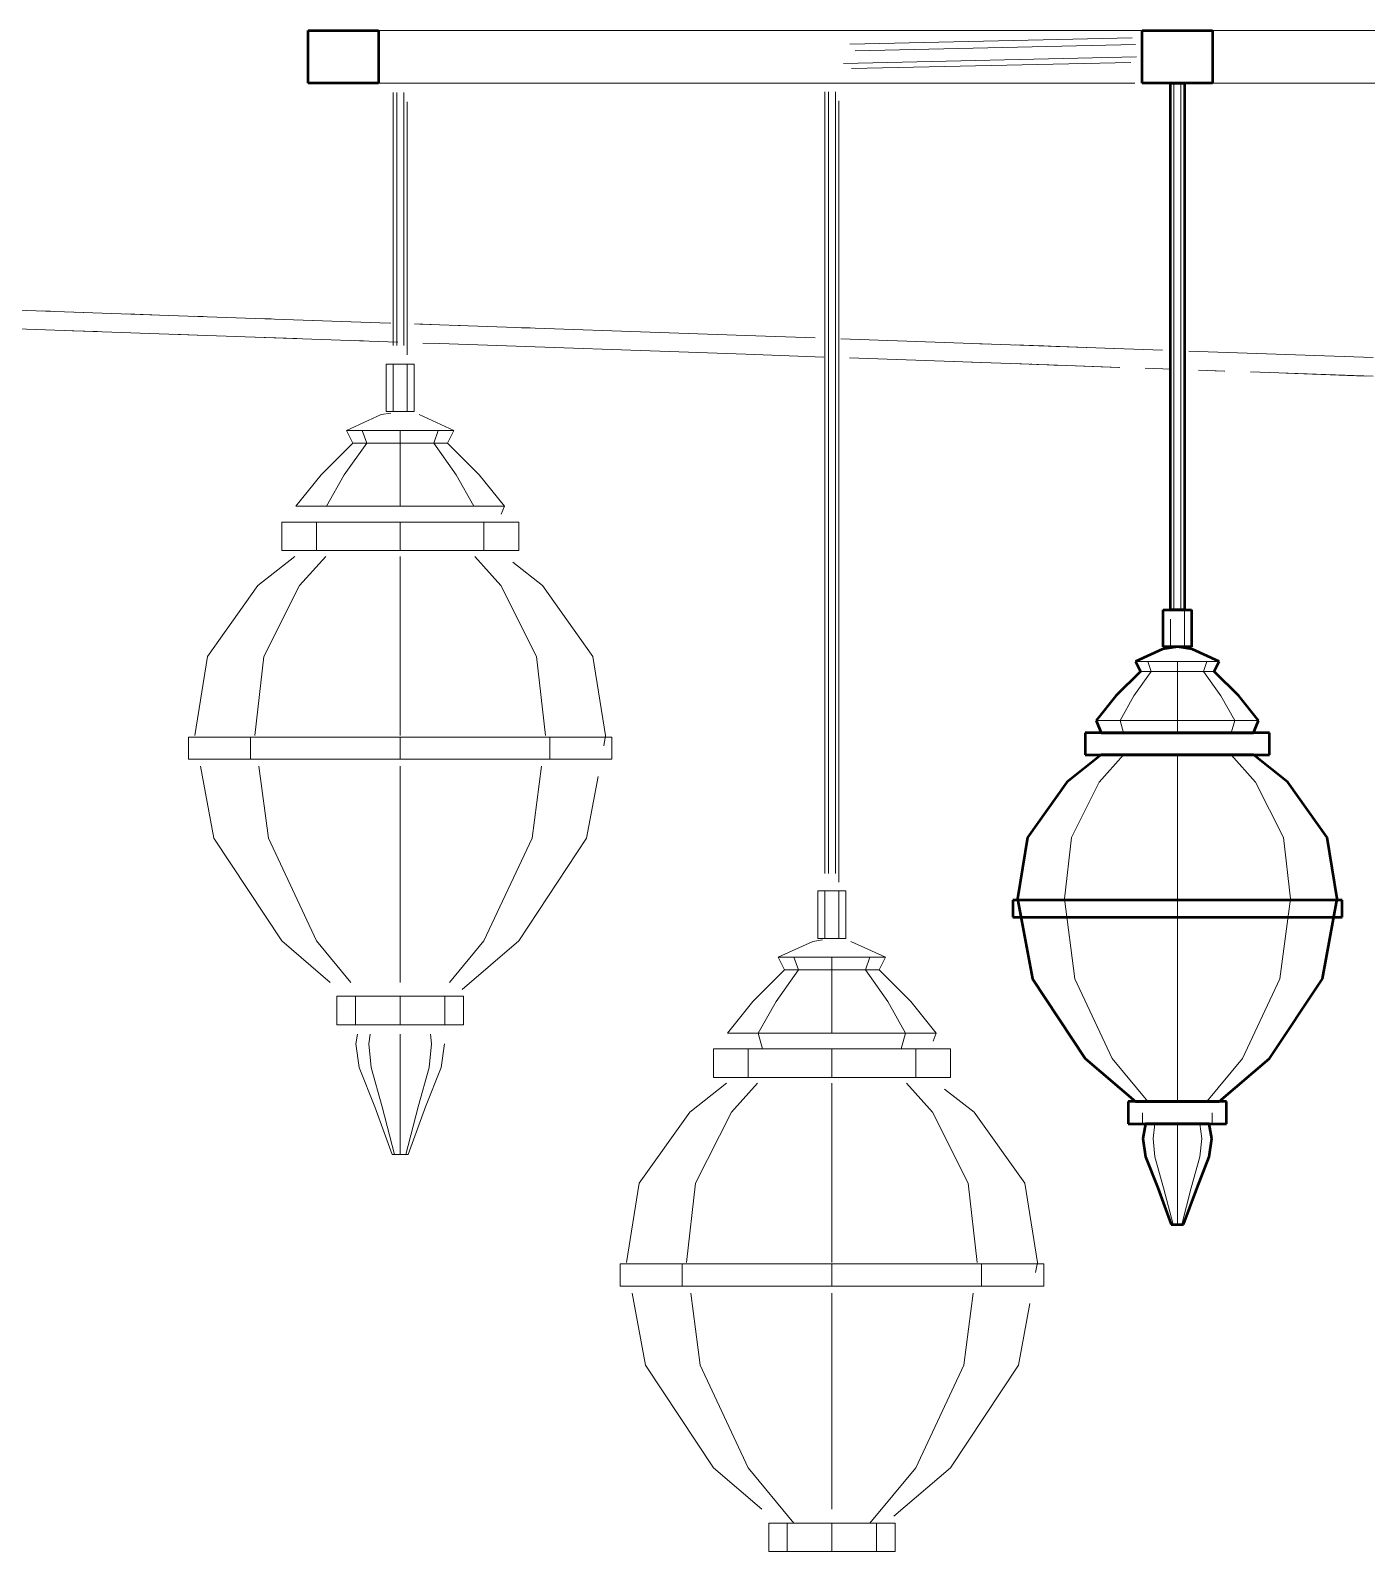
# Model space of a CAD drawing. Header units: metres. Extents: x 10 to 831, y 10 to 584.
# Drawn here: x 144.87 to 175.31, y 237.34 to 271.99 of the extents above; entities that cross this region are included whole.
import ezdxf

# ---------------------------------------------------------------- set-up
doc = ezdxf.new("R2010")
doc.units = ezdxf.units.M
doc.layers.add('CUT', color=7, linetype='Continuous', lineweight=50)
doc.layers.add('VIS', color=8, linetype='Continuous', lineweight=13)

msp = doc.modelspace()

# ---------------------------------------------------------------- linework, layer by layer
at = {"layer": 'CUT'}
for p, q in [((151.2, 270.7868), (151.2, 271.9868)), ((151.2, 271.9868), (152.8, 271.9868)), ((152.8, 271.9868), (152.8, 270.7868)), ((170.2, 270.7868), (170.2, 271.9868)), ((170.2, 271.9868), (171.8, 271.9868)), ((171.8, 271.9868), (171.8, 270.7868)), ((152.8, 270.7868), (151.2, 270.7868)), ((171.8, 270.7868), (170.2, 270.7868)), ((170.84, 258.7868), (170.84, 270.7868)), ((170.84, 270.7868), (171, 270.7868)), ((171, 270.7868), (171.08, 270.7868)), ((171.08, 270.7868), (171.16, 270.7868)), ((171.16, 270.7868), (171.16, 258.7868)), ((170.68, 257.9468), (170.68, 258.7868)), ((170.68, 258.7868), (171, 258.7868)), ((170.92, 258.7868), (170.84, 258.7868)), ((171, 258.7868), (170.92, 258.7868)), ((171.16, 258.7868), (171, 258.7868)), ((171, 258.7868), (171.16, 258.7868)), ((171.16, 258.7868), (171.32, 258.7868)), ((171.32, 258.7868), (171.32, 257.9468)), ((170.664, 257.8908), (170.048, 257.6108)), ((171, 257.9468), (170.664, 257.8908)), ((170.84, 257.9468), (170.68, 257.9468)), ((171, 257.9468), (170.84, 257.9468)), ((171.32, 257.9468), (171, 257.9468)), ((171.336, 257.8908), (171, 257.9468)), ((171.952, 257.6108), (171.336, 257.8908)), ((170.048, 257.6108), (170.16, 257.3868)), ((171.84, 257.3868), (171.952, 257.6108)), ((170.16, 257.3868), (169.6, 256.8268)), ((172.4, 256.8268), (171.84, 257.3868)), ((169.6, 256.8268), (169.152, 256.2668)), ((172.848, 256.2668), (172.4, 256.8268)), ((169.152, 256.2668), (169.264, 255.9868)), ((172.736, 255.9868), (172.848, 256.2668)), ((171, 255.9868), (168.9, 255.9868)), ((168.9, 255.9868), (168.9, 255.4828)), ((169.264, 255.9868), (171, 255.9868)), ((171, 255.9868), (172.736, 255.9868)), ((173.1, 255.9868), (171, 255.9868)), ((173.1, 255.4828), (173.1, 255.9868)), ((169.264, 255.4828), (168.48, 254.8668)), ((168.9, 255.4828), (171, 255.4828)), ((171, 255.4828), (169.264, 255.4828)), ((171, 255.4828), (173.1, 255.4828)), ((172.736, 255.4828), (171, 255.4828)), ((173.52, 254.8668), (172.736, 255.4828)), ((168.48, 254.8668), (167.584, 253.6068)), ((174.416, 253.6068), (173.52, 254.8668)), ((167.584, 253.6068), (167.36, 252.2068)), ((174.64, 252.2068), (174.416, 253.6068)), ((171, 252.1788), (167.248, 252.1788)), ((167.248, 252.1788), (167.248, 251.7868)), ((167.36, 252.2068), (167.696, 250.3868)), ((174.752, 252.1788), (171, 252.1788)), ((174.304, 250.3868), (174.64, 252.2068)), ((174.752, 251.7868), (174.752, 252.1788)), ((167.248, 251.7868), (171, 251.7868)), ((171, 251.7868), (174.752, 251.7868)), ((167.696, 250.3868), (168.9, 248.5668)), ((173.1, 248.5668), (174.304, 250.3868)), ((168.9, 248.5668), (170.048, 247.5868)), ((171.952, 247.5868), (173.1, 248.5668)), ((171, 247.5868), (169.88, 247.5868)), ((169.88, 247.5868), (169.88, 247.0828)), ((170.048, 247.5868), (171, 247.5868)), ((171, 247.5868), (171.952, 247.5868)), ((172.12, 247.5868), (171, 247.5868)), ((172.12, 247.0828), (172.12, 247.5868)), ((169.88, 247.0828), (171, 247.0828)), ((170.272, 247.0828), (170.216, 246.7468)), ((171, 247.0828), (170.272, 247.0828)), ((171, 247.0828), (172.12, 247.0828)), ((171.728, 247.0828), (171, 247.0828)), ((171.784, 246.7468), (171.728, 247.0828)), ((170.216, 246.7468), (170.272, 246.3268)), ((171.728, 246.3268), (171.784, 246.7468)), ((170.272, 246.3268), (170.552, 245.6268)), ((171.448, 245.6268), (171.728, 246.3268)), ((170.552, 245.6268), (170.86, 244.7868)), ((171.14, 244.7868), (171.448, 245.6268)), ((170.86, 244.7868), (171, 244.7868)), ((171, 244.7868), (171.14, 244.7868))]:
    msp.add_line(p, q, dxfattribs=at)
at = {"layer": 'VIS'}
for p, q in [((151.2, 270.7868), (151.2, 271.9868)), ((151.2, 271.9868), (151.3868, 271.9868)), ((151.2, 271.9868), (152.8, 271.9868)), ((151.3868, 271.9868), (151.9456, 271.9868)), ((151.9456, 271.9868), (152.8708, 271.9868)), ((152.8, 271.9868), (152.9792, 271.9868)), ((152.8, 271.9868), (152.8, 270.7868)), ((152.8708, 271.9868), (154.1536, 271.9868)), ((152.9792, 271.9868), (153.5148, 271.9868)), ((153.5148, 271.9868), (154.402, 271.9868)), ((154.1536, 271.9868), (155.7816, 271.9868)), ((154.402, 271.9868), (155.6316, 271.9868)), ((155.6316, 271.9868), (157.1924, 271.9868)), ((155.7816, 271.9868), (157.7388, 271.9868)), ((157.1924, 271.9868), (159.0692, 271.9868)), ((157.7388, 271.9868), (159.1252, 271.9868)), ((159.0692, 271.9868), (161.244, 271.9868)), ((159.5032, 271.9868), (160.0072, 271.9868)), ((160.0072, 271.9868), (161.2856, 271.9868)), ((161.244, 271.9868), (163.6956, 271.9868)), ((161.712, 271.9868), (162.5644, 271.9868)), ((162.5644, 271.9868), (163.6616, 271.9868)), ((169.9664, 271.8188), (163.5384, 271.6752)), ((170.048, 271.664), (163.6592, 271.5212)), ((163.6956, 271.9868), (166.4004, 271.9868)), ((164.1316, 271.9868), (165.3856, 271.9868)), ((165.3856, 271.9868), (166.2352, 271.9868)), ((166.4004, 271.9868), (169.3328, 271.9868)), ((166.7448, 271.9868), (168.444, 271.9868)), ((168.444, 271.9868), (171.71, 271.9868)), ((169.3328, 271.9868), (172.464, 271.9868)), ((170.2, 270.7868), (170.2, 271.9868)), ((170.2, 271.9868), (170.2952, 271.9868)), ((170.2, 271.9868), (171.8, 271.9868)), ((170.2952, 271.9868), (170.5804, 271.9868)), ((170.5804, 271.9868), (171.0524, 271.9868)), ((171.0524, 271.9868), (171.7072, 271.9868)), ((171.7072, 271.9868), (172.538, 271.9868)), ((171.71, 271.9868), (175.152, 271.9868)), ((171.8, 271.9868), (171.8876, 271.9868)), ((171.8, 271.9868), (171.8, 270.7868)), ((171.8876, 271.9868), (172.1496, 271.9868)), ((172.1496, 271.9868), (172.5836, 271.9868)), ((172.464, 271.9868), (175.764, 271.9868)), ((172.538, 271.9868), (173.5368, 271.9868)), ((172.5836, 271.9868), (173.1852, 271.9868)), ((173.1852, 271.9868), (173.9492, 271.9868)), ((173.5368, 271.9868), (174.6944, 271.9868)), ((173.9492, 271.9868), (174.8672, 271.9868)), ((174.6944, 271.9868), (175.9992, 271.9868)), ((174.8672, 271.9868), (175.9312, 271.9868)), ((175.152, 271.9868), (177.3428, 271.9868)), ((170.072, 271.3848), (163.3956, 271.236)), ((169.9384, 271.2596), (163.5744, 271.1176)), ((152.8, 270.7868), (151.2, 270.7868)), ((151.2, 270.7868), (151.3868, 270.7868)), ((151.3868, 270.7868), (151.9456, 270.7868)), ((151.9456, 270.7868), (152.8192, 270.7868)), ((152.9792, 270.7868), (152.8, 270.7868)), ((153.5148, 270.7868), (152.9792, 270.7868)), ((154.402, 270.7868), (153.5148, 270.7868)), ((155.6316, 270.7868), (154.402, 270.7868)), ((157.1924, 270.7868), (155.6316, 270.7868)), ((159.0692, 270.7868), (157.1924, 270.7868)), ((161.244, 270.7868), (159.0692, 270.7868)), ((163.6956, 270.7868), (161.244, 270.7868)), ((166.4004, 270.7868), (163.6956, 270.7868)), ((169.3328, 270.7868), (166.4004, 270.7868)), ((170.0288, 270.7868), (169.3328, 270.7868)), ((171.8, 270.7868), (170.2, 270.7868)), ((170.2, 270.7868), (170.2952, 270.7868)), ((170.2952, 270.7868), (170.5804, 270.7868)), ((170.5804, 270.7868), (170.8756, 270.7868)), ((170.84, 258.7868), (170.84, 270.7868)), ((170.84, 270.7868), (170.92, 270.7868)), ((170.84, 270.7868), (171, 270.7868)), ((170.92, 258.7868), (170.92, 270.7868)), ((170.92, 270.7868), (171.08, 270.7868)), ((171.08, 270.7868), (171, 270.7868)), ((171.08, 258.7868), (171.08, 270.7868)), ((171.08, 270.7868), (171.16, 270.7868)), ((171.16, 270.7868), (171.08, 270.7868)), ((171.16, 270.7868), (171.16, 258.7868)), ((171.2164, 270.7868), (171.7072, 270.7868)), ((171.7072, 270.7868), (171.8112, 270.7868)), ((171.8876, 270.7868), (171.8, 270.7868)), ((172.1496, 270.7868), (171.8876, 270.7868)), ((172.5836, 270.7868), (172.1496, 270.7868)), ((173.1852, 270.7868), (172.5836, 270.7868)), ((173.9492, 270.7868), (173.1852, 270.7868)), ((174.8672, 270.7868), (173.9492, 270.7868)), ((175.9312, 270.7868), (174.8672, 270.7868)), ((153.1348, 264.8136), (153.1348, 270.5736)), ((153.2148, 264.8136), (153.2148, 270.5736)), ((153.3748, 264.8136), (153.3748, 270.5736)), ((153.4548, 270.36), (153.4548, 264.6)), ((162.97, 252.7868), (162.97, 270.5868)), ((163.05, 252.7868), (163.05, 270.5868)), ((163.21, 252.7868), (163.21, 270.5868)), ((163.29, 270.3868), (163.29, 252.5868)), ((147.3692, 265.52), (140.7292, 265.7524)), ((145.1412, 265.598), (145.3304, 265.5916)), ((145.8976, 265.5716), (146.0868, 265.5648)), ((147.0536, 265.5312), (147.6368, 265.5108)), ((153.0544, 265.3212), (147.3692, 265.52)), ((148.6088, 265.4768), (148.8032, 265.47)), ((150.1636, 265.4224), (150.358, 265.4156)), ((140.7292, 265.3244), (147.3692, 265.092)), ((145.83, 265.146), (146.3976, 265.126)), ((147.3692, 265.092), (153.244, 264.8864)), ((148.1004, 265.0664), (148.668, 265.0468)), ((151.33, 265.3816), (151.5244, 265.3748)), ((152.8848, 265.3272), (153.0792, 265.3204)), ((154.1916, 265.2812), (153.6232, 265.3012)), ((154.1916, 265.2812), (153.7416, 265.2972)), ((161.1676, 265.0372), (154.1916, 265.2812)), ((154.466, 265.2716), (154.6648, 265.2648)), ((156.056, 265.216), (156.2548, 265.2092)), ((149.9924, 265.0004), (150.9384, 264.9672)), ((152.2632, 264.9208), (152.4564, 264.914)), ((153.8128, 264.8664), (154.1916, 264.8532)), ((154.1916, 264.8532), (161.1676, 264.6092)), ((162.7452, 264.982), (161.1676, 265.0372)), ((168.2668, 264.7888), (163.3368, 264.9612)), ((166.496, 264.8508), (166.6984, 264.8436)), ((167.3052, 264.8224), (167.7096, 264.808)), ((167.7208, 264.8076), (167.6816, 264.8092)), ((167.7096, 264.808), (169.554, 264.7436)), ((167.9548, 264.7996), (167.9156, 264.8008)), ((168.1108, 264.794), (168.072, 264.7956)), ((168.2668, 264.7888), (168.228, 264.79)), ((170.6644, 264.7048), (168.2668, 264.7888)), ((152.9748, 263.3068), (152.9748, 264.3868)), ((152.9748, 264.3868), (153.0548, 264.3868)), ((153.1348, 264.3868), (152.9748, 264.3868)), ((153.1348, 263.3068), (153.1348, 264.3868)), ((153.4548, 264.3868), (153.1348, 264.3868)), ((153.4548, 263.3068), (153.4548, 264.3868)), ((153.6148, 264.3868), (153.4548, 264.3868)), ((153.6148, 264.3868), (153.6148, 263.3068)), ((161.1676, 264.6092), (162.9424, 264.5472)), ((163.534, 264.5264), (168.2668, 264.3608)), ((165.9152, 264.4428), (166.5056, 264.4224)), ((167.4084, 264.3908), (167.4476, 264.3892)), ((167.6428, 264.3824), (167.6816, 264.3812)), ((167.7988, 264.3772), (167.8376, 264.3756)), ((168.0328, 264.3688), (168.072, 264.3676)), ((175.4592, 264.5368), (171.2636, 264.6836)), ((168.1888, 264.3632), (168.2668, 264.3608)), ((168.2668, 264.3608), (169.6656, 264.3116)), ((168.692, 264.3456), (169.6896, 264.3108)), ((170.2648, 264.2908), (170.8644, 264.2696)), ((171.4848, 264.248), (172.0832, 264.2272)), ((171.8632, 264.2348), (172.0628, 264.2276)), ((172.6624, 264.2068), (175.4592, 264.1088)), ((173.4796, 264.1784), (174.6764, 264.1364)), ((174.6764, 264.1364), (175.28, 264.1152)), ((174.6764, 264.1364), (174.7544, 264.1336)), ((174.8328, 264.1308), (174.8588, 264.13)), ((174.9896, 264.1252), (175.0156, 264.1244)), ((175.094, 264.1216), (175.12, 264.1208)), ((175.1984, 264.118), (175.2768, 264.1152)), ((152.0708, 262.8748), (152.8628, 263.2348)), ((152.8628, 263.2348), (153.0788, 263.2708)), ((152.9748, 263.3068), (153.1348, 263.3068)), ((153.1348, 263.3068), (153.4548, 263.3068)), ((153.4548, 263.3068), (153.6148, 263.3068)), ((153.6148, 263.3068), (153.5348, 263.3068)), ((153.7268, 263.2348), (154.5188, 262.8748)), ((152.2148, 262.5868), (152.0708, 262.8748)), ((152.0708, 262.8748), (152.1604, 262.8748)), ((152.4292, 262.8748), (152.0708, 262.8748)), ((152.5312, 262.5868), (152.4292, 262.8748)), ((153.2948, 262.8748), (152.4292, 262.8748)), ((153.2948, 262.5868), (153.2948, 262.8748)), ((154.1604, 262.8748), (153.2948, 262.8748)), ((154.0584, 262.5868), (154.1604, 262.8748)), ((154.5188, 262.8748), (154.1604, 262.8748)), ((154.5188, 262.8748), (154.3748, 262.5868)), ((151.4948, 261.8668), (152.2148, 262.5868)), ((152.022, 261.8668), (152.5312, 262.5868)), ((152.2148, 262.5868), (152.294, 262.5868)), ((152.5312, 262.5868), (152.2148, 262.5868)), ((153.2948, 262.5868), (152.5312, 262.5868)), ((153.2948, 261.8668), (153.2948, 262.5868)), ((154.0584, 262.5868), (153.2948, 262.5868)), ((154.5676, 261.8668), (154.0584, 262.5868)), ((154.3748, 262.5868), (154.0584, 262.5868)), ((154.3748, 262.5868), (155.0948, 261.8668)), ((150.9188, 261.1468), (151.4948, 261.8668)), ((151.6148, 261.1468), (152.022, 261.8668)), ((153.2948, 261.1468), (153.2948, 261.8668)), ((154.9748, 261.1468), (154.5676, 261.8668)), ((155.0948, 261.8668), (155.6708, 261.1468)), ((150.9188, 261.1468), (151.006, 261.1468)), ((151.6148, 261.1468), (150.9188, 261.1468)), ((153.2948, 261.1468), (151.6148, 261.1468)), ((154.9748, 261.1468), (153.2948, 261.1468)), ((155.6708, 261.1468), (154.9748, 261.1468)), ((155.6708, 261.1468), (155.5988, 260.9668)), ((150.5948, 260.1388), (150.5948, 260.7868)), ((150.5948, 260.7868), (150.674, 260.7868)), ((151.3856, 260.7868), (150.5948, 260.7868)), ((151.3856, 260.1388), (151.3856, 260.7868)), ((153.2948, 260.7868), (151.3856, 260.7868)), ((153.2948, 260.1388), (153.2948, 260.7868)), ((155.204, 260.7868), (153.2948, 260.7868)), ((155.204, 260.1388), (155.204, 260.7868)), ((155.9948, 260.7868), (155.204, 260.7868)), ((155.9948, 260.7868), (155.9948, 260.1388)), ((150.0548, 259.3468), (150.8948, 260.0068)), ((150.5948, 260.1388), (151.3856, 260.1388)), ((151.0036, 259.3468), (151.5976, 260.0068)), ((151.3856, 260.1388), (153.2948, 260.1388)), ((153.2948, 260.1388), (155.204, 260.1388)), ((153.2948, 259.3468), (153.2948, 260.0068)), ((155.586, 259.3468), (154.992, 260.0068)), ((155.204, 260.1388), (155.9948, 260.1388)), ((155.8628, 259.8748), (156.5348, 259.3468)), ((155.9948, 260.1388), (155.9156, 260.1388)), ((148.9028, 257.7268), (150.0548, 259.3468)), ((150.1892, 257.7268), (151.0036, 259.3468)), ((153.2948, 257.7268), (153.2948, 259.3468)), ((156.4004, 257.7268), (155.586, 259.3468)), ((156.5348, 259.3468), (157.6868, 257.7268)), ((170.68, 257.9468), (170.68, 258.7868)), ((170.68, 258.7868), (170.76, 258.7868)), ((170.68, 258.7868), (171, 258.7868)), ((170.92, 258.7868), (170.84, 258.7868)), ((170.84, 258.7868), (170.92, 258.7868)), ((170.84, 257.9468), (170.84, 258.5768)), ((171.08, 258.7868), (170.92, 258.7868)), ((170.92, 258.7868), (171, 258.7868)), ((171.16, 258.7868), (171, 258.7868)), ((171.16, 258.7868), (171, 258.7868)), ((171.16, 258.7868), (171.08, 258.7868)), ((171.16, 257.9468), (171.16, 258.7868)), ((171.16, 258.7868), (171.32, 258.7868)), ((171.32, 258.7868), (171.16, 258.7868)), ((171.32, 258.7868), (171.32, 257.9468)), ((170.048, 257.6108), (170.664, 257.8908)), ((170.664, 257.8908), (171, 257.9468)), ((170.84, 257.9468), (170.68, 257.9468)), ((170.68, 257.9468), (170.84, 257.9468)), ((171.16, 257.9468), (170.84, 257.9468)), ((170.84, 257.9468), (171, 257.9468)), ((171, 257.9468), (171.336, 257.8908)), ((171.32, 257.9468), (171, 257.9468)), ((171.32, 257.9468), (171.16, 257.9468)), ((171.336, 257.8908), (171.952, 257.6108)), ((148.6148, 255.9268), (148.9028, 257.7268)), ((149.9856, 255.9268), (150.1892, 257.7268)), ((153.2948, 255.9268), (153.2948, 257.7268)), ((156.604, 255.9268), (156.4004, 257.7268)), ((157.6868, 257.7268), (157.9748, 255.9268)), ((170.16, 257.3868), (170.048, 257.6108)), ((170.048, 257.6108), (170.3268, 257.6108)), ((170.406, 257.3868), (170.3268, 257.6108)), ((170.3268, 257.6108), (171, 257.6108)), ((171, 257.3868), (171, 257.6108)), ((171, 257.6108), (171.6732, 257.6108)), ((171.594, 257.3868), (171.6732, 257.6108)), ((171.6732, 257.6108), (171.952, 257.6108)), ((171.952, 257.6108), (171.84, 257.3868)), ((169.6, 256.8268), (170.16, 257.3868)), ((170.01, 256.8268), (170.406, 257.3868)), ((170.16, 257.3868), (170.406, 257.3868)), ((170.406, 257.3868), (171, 257.3868)), ((171, 256.8268), (171, 257.3868)), ((171, 257.3868), (171.594, 257.3868)), ((171.99, 256.8268), (171.594, 257.3868)), ((171.594, 257.3868), (171.84, 257.3868)), ((171.84, 257.3868), (172.4, 256.8268)), ((169.152, 256.2668), (169.6, 256.8268)), ((169.6932, 256.2668), (170.01, 256.8268)), ((171, 256.2668), (171, 256.8268)), ((172.3068, 256.2668), (171.99, 256.8268)), ((172.4, 256.8268), (172.848, 256.2668)), ((169.264, 255.9868), (169.152, 256.2668)), ((169.152, 256.2668), (169.6932, 256.2668)), ((169.7724, 255.9868), (169.6932, 256.2668)), ((169.6932, 256.2668), (171, 256.2668)), ((171, 255.9868), (171, 256.2668)), ((171, 256.2668), (172.3068, 256.2668)), ((172.2276, 255.9868), (172.3068, 256.2668)), ((172.3068, 256.2668), (172.848, 256.2668)), ((172.848, 256.2668), (172.736, 255.9868)), ((148.4708, 255.3868), (148.4708, 255.8908)), ((148.4708, 255.8908), (148.5492, 255.8908)), ((149.8836, 255.8908), (148.4708, 255.8908)), ((149.8836, 255.3868), (149.8836, 255.8908)), ((153.2948, 255.8908), (149.8836, 255.8908)), ((153.2948, 255.3868), (153.2948, 255.8908)), ((156.706, 255.8908), (153.2948, 255.8908)), ((156.706, 255.3868), (156.706, 255.8908)), ((158.1188, 255.8908), (156.706, 255.8908)), ((157.9748, 255.9268), (157.9316, 255.6928)), ((158.1188, 255.8908), (158.1188, 255.3868)), ((168.9, 255.4828), (168.9, 255.9868)), ((168.9, 255.9868), (169.2844, 255.9868)), ((168.9, 255.9868), (171, 255.9868)), ((169.264, 255.9868), (171, 255.9868)), ((169.7724, 255.9868), (169.264, 255.9868)), ((171, 255.9868), (169.7724, 255.9868)), ((171, 255.9868), (172.736, 255.9868)), ((172.2276, 255.9868), (171, 255.9868)), ((171, 255.9868), (173.1, 255.9868)), ((172.736, 255.9868), (172.2276, 255.9868)), ((172.7924, 255.9868), (173.1, 255.9868)), ((173.1, 255.9868), (173.1, 255.4828)), ((148.4708, 255.3868), (149.8836, 255.3868)), ((149.8836, 255.3868), (153.2948, 255.3868)), ((153.2948, 255.3868), (156.706, 255.3868)), ((156.706, 255.3868), (158.1188, 255.3868)), ((158.1188, 255.3868), (158.0404, 255.3868)), ((168.48, 254.8668), (169.264, 255.4828)), ((168.9, 255.4828), (171, 255.4828)), ((169.2076, 255.4828), (168.9, 255.4828)), ((169.218, 254.8668), (169.7724, 255.4828)), ((169.264, 255.4828), (169.7724, 255.4828)), ((169.264, 255.4828), (171, 255.4828)), ((169.7724, 255.4828), (171, 255.4828)), ((171, 255.4828), (173.1, 255.4828)), ((171, 254.8668), (171, 255.4828)), ((171, 255.4828), (172.2276, 255.4828)), ((171, 255.4828), (172.736, 255.4828)), ((172.782, 254.8668), (172.2276, 255.4828)), ((172.2276, 255.4828), (172.736, 255.4828)), ((173.1, 255.4828), (172.7156, 255.4828)), ((172.736, 255.4828), (173.52, 254.8668)), ((149.0468, 253.5868), (148.7444, 255.2248)), ((150.2912, 253.5868), (150.0772, 255.2248)), ((153.2948, 253.5868), (153.2948, 255.2248)), ((156.2984, 253.5868), (156.5124, 255.2248)), ((157.802, 254.9908), (157.5428, 253.5868)), ((167.584, 253.6068), (168.48, 254.8668)), ((168.5844, 253.6068), (169.218, 254.8668)), ((171, 253.6068), (171, 254.8668)), ((173.4156, 253.6068), (172.782, 254.8668)), ((173.52, 254.8668), (174.416, 253.6068)), ((150.5948, 251.2468), (149.0468, 253.5868)), ((151.3856, 251.2468), (150.2912, 253.5868)), ((153.2948, 251.2468), (153.2948, 253.5868)), ((155.204, 251.2468), (156.2984, 253.5868)), ((157.5428, 253.5868), (155.9948, 251.2468)), ((167.36, 252.2068), (167.584, 253.6068)), ((168.426, 252.2068), (168.5844, 253.6068)), ((171, 252.2068), (171, 253.6068)), ((173.574, 252.2068), (173.4156, 253.6068)), ((174.416, 253.6068), (174.64, 252.2068)), ((162.81, 251.3068), (162.81, 252.3868)), ((162.81, 252.3868), (162.89, 252.3868)), ((162.97, 252.3868), (162.81, 252.3868)), ((162.97, 251.3068), (162.97, 252.3868)), ((163.29, 252.3868), (162.97, 252.3868)), ((163.29, 251.3068), (163.29, 252.3868)), ((163.45, 252.3868), (163.29, 252.3868)), ((163.45, 252.3868), (163.45, 251.3068)), ((167.248, 251.7868), (167.248, 252.1788)), ((167.248, 252.1788), (167.3264, 252.1788)), ((167.248, 252.1788), (171, 252.1788)), ((167.696, 250.3868), (167.36, 252.2068)), ((168.6636, 250.3868), (168.426, 252.2068)), ((171, 250.3868), (171, 252.2068)), ((171, 252.1788), (174.752, 252.1788)), ((173.3364, 250.3868), (173.574, 252.2068)), ((174.64, 252.2068), (174.304, 250.3868)), ((174.752, 252.1788), (174.752, 251.7868)), ((167.248, 251.7868), (171, 251.7868)), ((167.4048, 251.7868), (167.248, 251.7868)), ((171, 251.7868), (174.752, 251.7868)), ((174.752, 251.7868), (174.5164, 251.7868)), ((151.702, 250.302), (150.5948, 251.2468)), ((152.1684, 250.302), (151.3856, 251.2468)), ((153.2948, 250.302), (153.2948, 251.2468)), ((154.4212, 250.302), (155.204, 251.2468)), ((155.9948, 251.2468), (154.7032, 250.1444)), ((161.906, 250.8748), (162.698, 251.2348)), ((162.698, 251.2348), (162.914, 251.2708)), ((162.81, 251.3068), (162.97, 251.3068)), ((162.97, 251.3068), (163.29, 251.3068)), ((163.29, 251.3068), (163.45, 251.3068)), ((163.45, 251.3068), (163.37, 251.3068)), ((163.562, 251.2348), (164.354, 250.8748)), ((162.05, 250.5868), (161.906, 250.8748)), ((161.906, 250.8748), (161.9956, 250.8748)), ((162.2644, 250.8748), (161.906, 250.8748)), ((162.3664, 250.5868), (162.2644, 250.8748)), ((163.13, 250.8748), (162.2644, 250.8748)), ((163.13, 250.5868), (163.13, 250.8748)), ((163.9956, 250.8748), (163.13, 250.8748)), ((163.8936, 250.5868), (163.9956, 250.8748)), ((164.354, 250.8748), (163.9956, 250.8748)), ((164.354, 250.8748), (164.21, 250.5868)), ((161.33, 249.8668), (162.05, 250.5868)), ((161.8572, 249.8668), (162.3664, 250.5868)), ((162.05, 250.5868), (162.1292, 250.5868)), ((162.3664, 250.5868), (162.05, 250.5868)), ((163.13, 250.5868), (162.3664, 250.5868)), ((163.13, 249.8668), (163.13, 250.5868)), ((163.8936, 250.5868), (163.13, 250.5868)), ((164.4028, 249.8668), (163.8936, 250.5868)), ((164.21, 250.5868), (163.8936, 250.5868)), ((164.21, 250.5868), (164.93, 249.8668)), ((168.9, 248.5668), (167.696, 250.3868)), ((169.5152, 248.5668), (168.6636, 250.3868)), ((171, 248.5668), (171, 250.3868)), ((172.4848, 248.5668), (173.3364, 250.3868)), ((174.304, 250.3868), (173.1, 248.5668)), ((151.8548, 249.3388), (151.8548, 249.9868)), ((151.8548, 249.9868), (151.9604, 249.9868)), ((152.2764, 249.9868), (151.8548, 249.9868)), ((152.2764, 249.3388), (152.2764, 249.9868)), ((153.2948, 249.9868), (152.2764, 249.9868)), ((153.2948, 249.3388), (153.2948, 249.9868)), ((154.3132, 249.9868), (153.2948, 249.9868)), ((154.3132, 249.3388), (154.3132, 249.9868)), ((154.7348, 249.9868), (154.3132, 249.9868)), ((154.7348, 249.9868), (154.7348, 249.3388)), ((160.754, 249.1468), (161.33, 249.8668)), ((161.45, 249.1468), (161.8572, 249.8668)), ((163.13, 249.1468), (163.13, 249.8668)), ((164.81, 249.1468), (164.4028, 249.8668)), ((164.93, 249.8668), (165.506, 249.1468)), ((151.8548, 249.3388), (152.2764, 249.3388)), ((152.2764, 249.3388), (153.2948, 249.3388)), ((152.2868, 248.9068), (152.3228, 249.1228)), ((152.582, 248.9068), (152.6076, 249.1228)), ((153.2948, 249.3388), (154.3132, 249.3388)), ((153.2948, 248.9068), (153.2948, 249.1228)), ((154.0076, 248.9068), (153.982, 249.1228)), ((154.3132, 249.3388), (154.7348, 249.3388)), ((154.7348, 249.3388), (154.6292, 249.3388)), ((160.754, 249.1468), (160.8408, 249.1468)), ((161.45, 249.1468), (160.754, 249.1468)), ((161.5516, 248.7868), (161.45, 249.1468)), ((163.13, 249.1468), (161.45, 249.1468)), ((164.81, 249.1468), (163.13, 249.1468)), ((164.7084, 248.7868), (164.81, 249.1468)), ((165.506, 249.1468), (164.81, 249.1468)), ((165.506, 249.1468), (165.434, 248.9668)), ((152.3588, 248.3668), (152.2868, 248.9068)), ((152.6328, 248.3668), (152.582, 248.9068)), ((153.2948, 248.3668), (153.2948, 248.9068)), ((153.9568, 248.3668), (154.0076, 248.9068)), ((154.3028, 248.9068), (154.2308, 248.3668)), ((160.43, 248.1388), (160.43, 248.7868)), ((160.43, 248.7868), (160.8252, 248.7868)), ((161.2208, 248.7868), (160.43, 248.7868)), ((161.2208, 248.1388), (161.2208, 248.7868)), ((163.13, 248.7868), (161.2208, 248.7868)), ((161.2248, 248.7868), (161.5516, 248.7868)), ((161.5516, 248.7868), (162.1436, 248.7868)), ((163.13, 248.1388), (163.13, 248.7868)), ((165.0392, 248.7868), (163.13, 248.7868)), ((164.3136, 248.7868), (164.7084, 248.7868)), ((164.7084, 248.7868), (165.1168, 248.7868)), ((165.0392, 248.1388), (165.0392, 248.7868)), ((165.83, 248.7868), (165.0392, 248.7868)), ((165.5136, 248.7868), (165.83, 248.7868)), ((165.83, 248.7868), (165.83, 248.1388)), ((170.048, 247.5868), (168.9, 248.5668)), ((170.3268, 247.5868), (169.5152, 248.5668)), ((171, 247.5868), (171, 248.5668)), ((171.6732, 247.5868), (172.4848, 248.5668)), ((173.1, 248.5668), (171.952, 247.5868)), ((152.7188, 247.4668), (152.3588, 248.3668)), ((152.8876, 247.4668), (152.6328, 248.3668)), ((153.2948, 247.4668), (153.2948, 248.3668)), ((153.702, 247.4668), (153.9568, 248.3668)), ((154.2308, 248.3668), (153.8708, 247.4668)), ((160.43, 248.1388), (161.2208, 248.1388)), ((161.2208, 248.1388), (163.13, 248.1388)), ((163.13, 248.1388), (165.0392, 248.1388)), ((165.0392, 248.1388), (165.83, 248.1388)), ((165.83, 248.1388), (165.7508, 248.1388)), ((159.89, 247.3468), (160.73, 248.0068)), ((160.8388, 247.3468), (161.4328, 248.0068)), ((163.13, 247.3468), (163.13, 248.0068)), ((165.4208, 247.3468), (164.8272, 248.0068)), ((165.698, 247.8748), (166.37, 247.3468)), ((153.1148, 246.3868), (152.7188, 247.4668)), ((153.1676, 246.3868), (152.8876, 247.4668)), ((153.2948, 246.3868), (153.2948, 247.4668)), ((153.422, 246.3868), (153.702, 247.4668)), ((153.8708, 247.4668), (153.4748, 246.3868)), ((169.88, 247.0828), (169.88, 247.5868)), ((169.88, 247.5868), (170.126, 247.5868)), ((169.88, 247.5868), (171, 247.5868)), ((170.048, 247.5868), (171, 247.5868)), ((170.3268, 247.5868), (170.048, 247.5868)), ((171, 247.5868), (170.3268, 247.5868)), ((171, 247.5868), (171.952, 247.5868)), ((171.6732, 247.5868), (171, 247.5868)), ((171, 247.5868), (172.12, 247.5868)), ((171.952, 247.5868), (171.6732, 247.5868)), ((171.956, 247.5868), (172.12, 247.5868)), ((172.12, 247.5868), (172.12, 247.0828)), ((158.738, 245.7268), (159.89, 247.3468)), ((160.0244, 245.7268), (160.8388, 247.3468)), ((163.13, 245.7268), (163.13, 247.3468)), ((166.2356, 245.7268), (165.4208, 247.3468)), ((166.37, 247.3468), (167.522, 245.7268)), ((169.88, 247.0828), (171, 247.0828)), ((170.208, 247.0828), (169.88, 247.0828)), ((170.208, 247.0828), (170.208, 247.3348)), ((170.216, 246.7468), (170.272, 247.0828)), ((170.272, 247.0828), (170.4852, 247.0828)), ((170.272, 247.0828), (171, 247.0828)), ((170.4456, 246.7468), (170.4852, 247.0828)), ((170.4852, 247.0828), (171, 247.0828)), ((171, 247.0828), (172.12, 247.0828)), ((171, 246.7468), (171, 247.0828)), ((171, 247.0828), (171.5148, 247.0828)), ((171, 247.0828), (171.728, 247.0828)), ((171.5544, 246.7468), (171.5148, 247.0828)), ((171.5148, 247.0828), (171.728, 247.0828)), ((171.792, 247.0828), (171.594, 247.0828)), ((171.728, 247.0828), (171.784, 246.7468)), ((171.792, 247.0828), (171.792, 247.3348)), ((172.12, 247.0828), (171.792, 247.0828)), ((170.272, 246.3268), (170.216, 246.7468)), ((170.4852, 246.3268), (170.4456, 246.7468)), ((171, 246.3268), (171, 246.7468)), ((171.5148, 246.3268), (171.5544, 246.7468)), ((171.784, 246.7468), (171.728, 246.3268)), ((153.1148, 246.3868), (153.1676, 246.3868)), ((153.1676, 246.3868), (153.2948, 246.3868)), ((153.2948, 246.3868), (153.422, 246.3868)), ((153.422, 246.3868), (153.4748, 246.3868)), ((153.4748, 246.3868), (153.4484, 246.3868)), ((170.552, 245.6268), (170.272, 246.3268)), ((170.6832, 245.6268), (170.4852, 246.3268)), ((171, 245.6268), (171, 246.3268)), ((171.3168, 245.6268), (171.5148, 246.3268)), ((171.728, 246.3268), (171.448, 245.6268)), ((158.45, 243.9268), (158.738, 245.7268)), ((159.8208, 243.9268), (160.0244, 245.7268)), ((163.13, 243.9268), (163.13, 245.7268)), ((166.4392, 243.9268), (166.2356, 245.7268)), ((167.522, 245.7268), (167.81, 243.9268)), ((170.86, 244.7868), (170.552, 245.6268)), ((170.9012, 244.7868), (170.6832, 245.6268)), ((171, 244.7868), (171, 245.6268)), ((171.0988, 244.7868), (171.3168, 245.6268)), ((171.448, 245.6268), (171.14, 244.7868)), ((170.86, 244.7868), (171, 244.7868)), ((170.9012, 244.7868), (170.86, 244.7868)), ((171, 244.7868), (170.9012, 244.7868)), ((171, 244.7868), (171.14, 244.7868)), ((171.0988, 244.7868), (171, 244.7868)), ((171.14, 244.7868), (171.0988, 244.7868)), ((167.81, 243.9268), (167.7668, 243.6928)), ((158.306, 243.3868), (158.306, 243.8908)), ((158.306, 243.8908), (158.3844, 243.8908)), ((159.7188, 243.8908), (158.306, 243.8908)), ((159.7188, 243.3868), (159.7188, 243.8908)), ((163.13, 243.8908), (159.7188, 243.8908)), ((163.13, 243.3868), (163.13, 243.8908)), ((166.5412, 243.8908), (163.13, 243.8908)), ((166.5412, 243.3868), (166.5412, 243.8908)), ((167.954, 243.8908), (166.5412, 243.8908)), ((167.954, 243.8908), (167.954, 243.3868)), ((158.306, 243.3868), (159.7188, 243.3868)), ((159.7188, 243.3868), (163.13, 243.3868)), ((163.13, 243.3868), (166.5412, 243.3868)), ((166.5412, 243.3868), (167.954, 243.3868)), ((167.954, 243.3868), (167.8756, 243.3868)), ((158.882, 241.5868), (158.5796, 243.2248)), ((160.126, 241.5868), (159.9124, 243.2248)), ((163.13, 241.5868), (163.13, 243.2248)), ((166.1336, 241.5868), (166.3476, 243.2248)), ((167.6372, 242.9908), (167.378, 241.5868)), ((160.43, 239.2468), (158.882, 241.5868)), ((161.2208, 239.2468), (160.126, 241.5868)), ((163.13, 239.2468), (163.13, 241.5868)), ((165.0392, 239.2468), (166.1336, 241.5868)), ((167.378, 241.5868), (165.83, 239.2468)), ((161.5368, 238.302), (160.43, 239.2468)), ((162.2644, 237.9868), (161.2208, 239.2468)), ((163.13, 238.302), (163.13, 239.2468)), ((163.9956, 237.9868), (165.0392, 239.2468)), ((165.83, 239.2468), (164.5384, 238.1444)), ((161.69, 237.3388), (161.69, 237.9868)), ((161.69, 237.9868), (162.0064, 237.9868)), ((162.1116, 237.9868), (161.69, 237.9868)), ((162.1116, 237.3388), (162.1116, 237.9868)), ((163.13, 237.9868), (162.1116, 237.9868)), ((162.2644, 237.9868), (162.4808, 237.9868)), ((163.13, 237.3388), (163.13, 237.9868)), ((164.148, 237.9868), (163.13, 237.9868)), ((163.9956, 237.9868), (164.0852, 237.9868)), ((164.148, 237.3388), (164.148, 237.9868)), ((164.57, 237.9868), (164.148, 237.9868)), ((164.3592, 237.9868), (164.57, 237.9868)), ((164.57, 237.9868), (164.57, 237.3388)), ((161.69, 237.3388), (162.1116, 237.3388)), ((162.1116, 237.3388), (163.13, 237.3388)), ((163.13, 237.3388), (164.148, 237.3388)), ((164.148, 237.3388), (164.57, 237.3388)), ((164.57, 237.3388), (164.4644, 237.3388))]:
    msp.add_line(p, q, dxfattribs=at)

doc.saveas('drawing.dxf')
